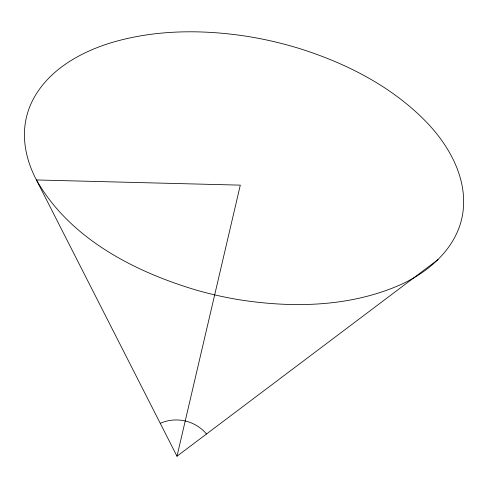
<?xml version="1.0" encoding="UTF-8"?>
<svg xmlns="http://www.w3.org/2000/svg" width="488" height="488" viewBox="0 0 488 488"><rect width="100%" height="100%" fill="white"/><g stroke="black" fill="none" stroke-linecap="round" stroke-linejoin="round"><path stroke-width="0.73" d="M176.991 456.225L240.309 185.141L36.423 179.962C27.877 163.748 22.948 145.247 24.821 126.856A83.924 79.861 12.4 0 1 30.744 104.353C45.079 72.187 77.873 53.125 110.227 43.023C153.708 29.823 200.171 29.347 244.854 35.996A364.274 346.639 12.4 0 1 301.194 49.075C347.877 64.007 393.096 87.297 427.317 122.988C449.851 146.797 467.742 179.194 462.831 212.969C457.878 246.891 429.599 271.895 399.641 285.108C349.865 306.818 293.581 308.093 240.602 299.961A364.695 347.041 12.4 0 1 196.908 290.287C134.255 271.657 69.869 238.656 36.423 179.962L176.991 456.225L438.035 259.579M160.259 423.334A38.033 36.191 12.4 0 1 206.497 433.997"/></g></svg>
